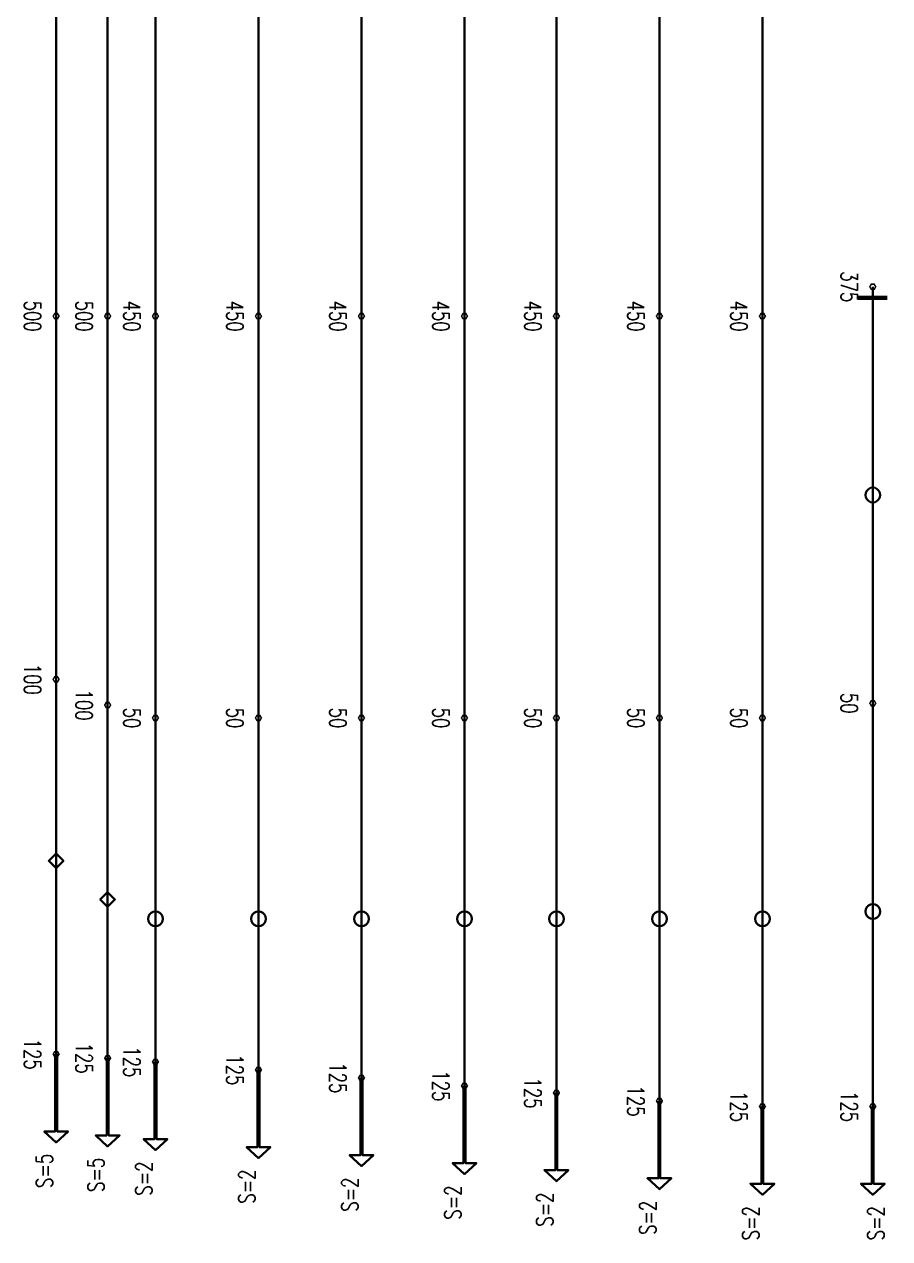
# Model space of a CAD drawing. Header units: millimetres. Extents: x 130400 to 587758, y -25561 to 40710.
# Drawn here: x 508767 to 520530, y 6652 to 23170 of the extents above; entities that cross this region are included whole.
import ezdxf

# ---------------------------------------------------------------- set-up
doc = ezdxf.new("R2010")
doc.units = ezdxf.units.MM
doc.layers.add('Current plane_Column', color=7, linetype='Continuous', true_color=0x4b00ff)
doc.layers.add('NDC_S-TENDON', color=6, linetype='Continuous', lineweight=35)
doc.layers.add('NDC_S_ANNO', color=7, linetype='Continuous', lineweight=20)
doc.styles.add('NDC_ANNO', font='', dxfattribs={"width": 0.8})
doc.styles.get('NDC_ANNO').set_extended_font_data('Dotum')

# ---------------------------------------------------------------- blocks, each defined once
blk = doc.blocks.new('HTB TDY')
at = {"layer": 'NDC_S-TENDON', "linetype": 'Continuous'}
for points, elevation in [([(11590, 10100, 20, 20, 0), (11570, 10135, 20, 20, 0), (11530, 10135, 20, 20, 0), (11510, 10100, 20, 20, 0), (11530, 10065, 20, 20, 0), (11570, 10065, 20, 20, 0)], 3575), ([(11590, 10100, 20, 20, 0), (11570, 10135, 20, 20, 0), (11530, 10135, 20, 20, 0), (11510, 10100, 20, 20, 0), (11530, 10065, 20, 20, 0), (11570, 10065, 20, 20, 0)], 3575), ([(490, 9700, 20, 20, 0), (470, 9735, 20, 20, 0), (430, 9735, 20, 20, 0), (410, 9700, 20, 20, 0), (430, 9665, 20, 20, 0), (470, 9665, 20, 20, 0)], 3600), ([(490, 9700, 20, 20, 0), (470, 9735, 20, 20, 0), (430, 9735, 20, 20, 0), (410, 9700, 20, 20, 0), (430, 9665, 20, 20, 0), (470, 9665, 20, 20, 0)], 3600), ([(490, 9700, 20, 20, 0), (470, 9735, 20, 20, 0), (430, 9735, 20, 20, 0), (410, 9700, 20, 20, 0), (430, 9665, 20, 20, 0), (470, 9665, 20, 20, 0)], 3600), ([(490, 9700, 20, 20, 0), (470, 9735, 20, 20, 0), (430, 9735, 20, 20, 0), (410, 9700, 20, 20, 0), (430, 9665, 20, 20, 0), (470, 9665, 20, 20, 0)], 3600), ([(1190, 9700, 20, 20, 0), (1170, 9735, 20, 20, 0), (1130, 9735, 20, 20, 0), (1110, 9700, 20, 20, 0), (1130, 9665, 20, 20, 0), (1170, 9665, 20, 20, 0)], 3600), ([(1190, 9700, 20, 20, 0), (1170, 9735, 20, 20, 0), (1130, 9735, 20, 20, 0), (1110, 9700, 20, 20, 0), (1130, 9665, 20, 20, 0), (1170, 9665, 20, 20, 0)], 3600), ([(1190, 9700, 20, 20, 0), (1170, 9735, 20, 20, 0), (1130, 9735, 20, 20, 0), (1110, 9700, 20, 20, 0), (1130, 9665, 20, 20, 0), (1170, 9665, 20, 20, 0)], 3600), ([(1190, 9700, 20, 20, 0), (1170, 9735, 20, 20, 0), (1130, 9735, 20, 20, 0), (1110, 9700, 20, 20, 0), (1130, 9665, 20, 20, 0), (1170, 9665, 20, 20, 0)], 3600), ([(1840, 9700, 20, 20, 0), (1820, 9735, 20, 20, 0), (1780, 9735, 20, 20, 0), (1760, 9700, 20, 20, 0), (1780, 9665, 20, 20, 0), (1820, 9665, 20, 20, 0)], 3650), ([(1840, 9700, 20, 20, 0), (1820, 9735, 20, 20, 0), (1780, 9735, 20, 20, 0), (1760, 9700, 20, 20, 0), (1780, 9665, 20, 20, 0), (1820, 9665, 20, 20, 0)], 3650), ([(1840, 9700, 20, 20, 0), (1820, 9735, 20, 20, 0), (1780, 9735, 20, 20, 0), (1760, 9700, 20, 20, 0), (1780, 9665, 20, 20, 0), (1820, 9665, 20, 20, 0)], 3650), ([(1840, 9700, 20, 20, 0), (1820, 9735, 20, 20, 0), (1780, 9735, 20, 20, 0), (1760, 9700, 20, 20, 0), (1780, 9665, 20, 20, 0), (1820, 9665, 20, 20, 0)], 3650), ([(3240, 9700, 20, 20, 0), (3220, 9735, 20, 20, 0), (3180, 9735, 20, 20, 0), (3160, 9700, 20, 20, 0), (3180, 9665, 20, 20, 0), (3220, 9665, 20, 20, 0)], 3650), ([(3240, 9700, 20, 20, 0), (3220, 9735, 20, 20, 0), (3180, 9735, 20, 20, 0), (3160, 9700, 20, 20, 0), (3180, 9665, 20, 20, 0), (3220, 9665, 20, 20, 0)], 3650), ([(3240, 9700, 20, 20, 0), (3220, 9735, 20, 20, 0), (3180, 9735, 20, 20, 0), (3160, 9700, 20, 20, 0), (3180, 9665, 20, 20, 0), (3220, 9665, 20, 20, 0)], 3650), ([(3240, 9700, 20, 20, 0), (3220, 9735, 20, 20, 0), (3180, 9735, 20, 20, 0), (3160, 9700, 20, 20, 0), (3180, 9665, 20, 20, 0), (3220, 9665, 20, 20, 0)], 3650), ([(4640, 9700, 20, 20, 0), (4620, 9735, 20, 20, 0), (4580, 9735, 20, 20, 0), (4560, 9700, 20, 20, 0), (4580, 9665, 20, 20, 0), (4620, 9665, 20, 20, 0)], 3650), ([(4640, 9700, 20, 20, 0), (4620, 9735, 20, 20, 0), (4580, 9735, 20, 20, 0), (4560, 9700, 20, 20, 0), (4580, 9665, 20, 20, 0), (4620, 9665, 20, 20, 0)], 3650), ([(4640, 9700, 20, 20, 0), (4620, 9735, 20, 20, 0), (4580, 9735, 20, 20, 0), (4560, 9700, 20, 20, 0), (4580, 9665, 20, 20, 0), (4620, 9665, 20, 20, 0)], 3650), ([(4640, 9700, 20, 20, 0), (4620, 9735, 20, 20, 0), (4580, 9735, 20, 20, 0), (4560, 9700, 20, 20, 0), (4580, 9665, 20, 20, 0), (4620, 9665, 20, 20, 0)], 3650), ([(6040, 9700, 20, 20, 0), (6020, 9735, 20, 20, 0), (5980, 9735, 20, 20, 0), (5960, 9700, 20, 20, 0), (5980, 9665, 20, 20, 0), (6020, 9665, 20, 20, 0)], 3650), ([(6040, 9700, 20, 20, 0), (6020, 9735, 20, 20, 0), (5980, 9735, 20, 20, 0), (5960, 9700, 20, 20, 0), (5980, 9665, 20, 20, 0), (6020, 9665, 20, 20, 0)], 3650), ([(6040, 9700, 20, 20, 0), (6020, 9735, 20, 20, 0), (5980, 9735, 20, 20, 0), (5960, 9700, 20, 20, 0), (5980, 9665, 20, 20, 0), (6020, 9665, 20, 20, 0)], 3650), ([(6040, 9700, 20, 20, 0), (6020, 9735, 20, 20, 0), (5980, 9735, 20, 20, 0), (5960, 9700, 20, 20, 0), (5980, 9665, 20, 20, 0), (6020, 9665, 20, 20, 0)], 3650), ([(7290, 9700, 20, 20, 0), (7270, 9735, 20, 20, 0), (7230, 9735, 20, 20, 0), (7210, 9700, 20, 20, 0), (7230, 9665, 20, 20, 0), (7270, 9665, 20, 20, 0)], 3650), ([(7290, 9700, 20, 20, 0), (7270, 9735, 20, 20, 0), (7230, 9735, 20, 20, 0), (7210, 9700, 20, 20, 0), (7230, 9665, 20, 20, 0), (7270, 9665, 20, 20, 0)], 3650), ([(7290, 9700, 20, 20, 0), (7270, 9735, 20, 20, 0), (7230, 9735, 20, 20, 0), (7210, 9700, 20, 20, 0), (7230, 9665, 20, 20, 0), (7270, 9665, 20, 20, 0)], 3650), ([(7290, 9700, 20, 20, 0), (7270, 9735, 20, 20, 0), (7230, 9735, 20, 20, 0), (7210, 9700, 20, 20, 0), (7230, 9665, 20, 20, 0), (7270, 9665, 20, 20, 0)], 3650), ([(8690, 9700, 20, 20, 0), (8670, 9735, 20, 20, 0), (8630, 9735, 20, 20, 0), (8610, 9700, 20, 20, 0), (8630, 9665, 20, 20, 0), (8670, 9665, 20, 20, 0)], 3650), ([(8690, 9700, 20, 20, 0), (8670, 9735, 20, 20, 0), (8630, 9735, 20, 20, 0), (8610, 9700, 20, 20, 0), (8630, 9665, 20, 20, 0), (8670, 9665, 20, 20, 0)], 3650), ([(8690, 9700, 20, 20, 0), (8670, 9735, 20, 20, 0), (8630, 9735, 20, 20, 0), (8610, 9700, 20, 20, 0), (8630, 9665, 20, 20, 0), (8670, 9665, 20, 20, 0)], 3650), ([(8690, 9700, 20, 20, 0), (8670, 9735, 20, 20, 0), (8630, 9735, 20, 20, 0), (8610, 9700, 20, 20, 0), (8630, 9665, 20, 20, 0), (8670, 9665, 20, 20, 0)], 3650), ([(10090, 9700, 20, 20, 0), (10070, 9735, 20, 20, 0), (10030, 9735, 20, 20, 0), (10010, 9700, 20, 20, 0), (10030, 9665, 20, 20, 0), (10070, 9665, 20, 20, 0)], 3650), ([(10090, 9700, 20, 20, 0), (10070, 9735, 20, 20, 0), (10030, 9735, 20, 20, 0), (10010, 9700, 20, 20, 0), (10030, 9665, 20, 20, 0), (10070, 9665, 20, 20, 0)], 3650), ([(10090, 9700, 20, 20, 0), (10070, 9735, 20, 20, 0), (10030, 9735, 20, 20, 0), (10010, 9700, 20, 20, 0), (10030, 9665, 20, 20, 0), (10070, 9665, 20, 20, 0)], 3650), ([(10090, 9700, 20, 20, 0), (10070, 9735, 20, 20, 0), (10030, 9735, 20, 20, 0), (10010, 9700, 20, 20, 0), (10030, 9665, 20, 20, 0), (10070, 9665, 20, 20, 0)], 3650), ([(490, 4760, 20, 20, 0), (470, 4795, 20, 20, 0), (430, 4795, 20, 20, 0), (410, 4760, 20, 20, 0), (430, 4725, 20, 20, 0), (470, 4725, 20, 20, 0)], 3200), ([(490, 4760, 20, 20, 0), (470, 4795, 20, 20, 0), (430, 4795, 20, 20, 0), (410, 4760, 20, 20, 0), (430, 4725, 20, 20, 0), (470, 4725, 20, 20, 0)], 3200), ([(11590, 4435, 20, 20, 0), (11570, 4470, 20, 20, 0), (11530, 4470, 20, 20, 0), (11510, 4435, 20, 20, 0), (11530, 4400, 20, 20, 0), (11570, 4400, 20, 20, 0)], 3500), ([(11590, 4435, 20, 20, 0), (11570, 4470, 20, 20, 0), (11530, 4470, 20, 20, 0), (11510, 4435, 20, 20, 0), (11530, 4400, 20, 20, 0), (11570, 4400, 20, 20, 0)], 3500), ([(1190, 4410, 20, 20, 0), (1170, 4445, 20, 20, 0), (1130, 4445, 20, 20, 0), (1110, 4410, 20, 20, 0), (1130, 4375, 20, 20, 0), (1170, 4375, 20, 20, 0)], 3200), ([(1190, 4410, 20, 20, 0), (1170, 4445, 20, 20, 0), (1130, 4445, 20, 20, 0), (1110, 4410, 20, 20, 0), (1130, 4375, 20, 20, 0), (1170, 4375, 20, 20, 0)], 3200), ([(1840, 4235, 20, 20, 0), (1820, 4270, 20, 20, 0), (1780, 4270, 20, 20, 0), (1760, 4235, 20, 20, 0), (1780, 4200, 20, 20, 0), (1820, 4200, 20, 20, 0)], 3500), ([(1840, 4235, 20, 20, 0), (1820, 4270, 20, 20, 0), (1780, 4270, 20, 20, 0), (1760, 4235, 20, 20, 0), (1780, 4200, 20, 20, 0), (1820, 4200, 20, 20, 0)], 3500), ([(3240, 4235, 20, 20, 0), (3220, 4270, 20, 20, 0), (3180, 4270, 20, 20, 0), (3160, 4235, 20, 20, 0), (3180, 4200, 20, 20, 0), (3220, 4200, 20, 20, 0)], 3500), ([(3240, 4235, 20, 20, 0), (3220, 4270, 20, 20, 0), (3180, 4270, 20, 20, 0), (3160, 4235, 20, 20, 0), (3180, 4200, 20, 20, 0), (3220, 4200, 20, 20, 0)], 3500), ([(4640, 4235, 20, 20, 0), (4620, 4270, 20, 20, 0), (4580, 4270, 20, 20, 0), (4560, 4235, 20, 20, 0), (4580, 4200, 20, 20, 0), (4620, 4200, 20, 20, 0)], 3500), ([(4640, 4235, 20, 20, 0), (4620, 4270, 20, 20, 0), (4580, 4270, 20, 20, 0), (4560, 4235, 20, 20, 0), (4580, 4200, 20, 20, 0), (4620, 4200, 20, 20, 0)], 3500), ([(6040, 4235, 20, 20, 0), (6020, 4270, 20, 20, 0), (5980, 4270, 20, 20, 0), (5960, 4235, 20, 20, 0), (5980, 4200, 20, 20, 0), (6020, 4200, 20, 20, 0)], 3500), ([(6040, 4235, 20, 20, 0), (6020, 4270, 20, 20, 0), (5980, 4270, 20, 20, 0), (5960, 4235, 20, 20, 0), (5980, 4200, 20, 20, 0), (6020, 4200, 20, 20, 0)], 3500), ([(7290, 4235, 20, 20, 0), (7270, 4270, 20, 20, 0), (7230, 4270, 20, 20, 0), (7210, 4235, 20, 20, 0), (7230, 4200, 20, 20, 0), (7270, 4200, 20, 20, 0)], 3500), ([(7290, 4235, 20, 20, 0), (7270, 4270, 20, 20, 0), (7230, 4270, 20, 20, 0), (7210, 4235, 20, 20, 0), (7230, 4200, 20, 20, 0), (7270, 4200, 20, 20, 0)], 3500), ([(8690, 4235, 20, 20, 0), (8670, 4270, 20, 20, 0), (8630, 4270, 20, 20, 0), (8610, 4235, 20, 20, 0), (8630, 4200, 20, 20, 0), (8670, 4200, 20, 20, 0)], 3500), ([(8690, 4235, 20, 20, 0), (8670, 4270, 20, 20, 0), (8630, 4270, 20, 20, 0), (8610, 4235, 20, 20, 0), (8630, 4200, 20, 20, 0), (8670, 4200, 20, 20, 0)], 3500), ([(10090, 4235, 20, 20, 0), (10070, 4270, 20, 20, 0), (10030, 4270, 20, 20, 0), (10010, 4235, 20, 20, 0), (10030, 4200, 20, 20, 0), (10070, 4200, 20, 20, 0)], 3500), ([(10090, 4235, 20, 20, 0), (10070, 4270, 20, 20, 0), (10030, 4270, 20, 20, 0), (10010, 4235, 20, 20, 0), (10030, 4200, 20, 20, 0), (10070, 4200, 20, 20, 0)], 3500), ([(490, -338, 20, 20, 0), (470, -304, 20, 20, 0), (430, -304, 20, 20, 0), (410, -338, 20, 20, 0), (430, -373, 20, 20, 0), (470, -373, 20, 20, 0)], 3575), ([(490, -338, 20, 20, 0), (470, -304, 20, 20, 0), (430, -304, 20, 20, 0), (410, -338, 20, 20, 0), (430, -373, 20, 20, 0), (470, -373, 20, 20, 0)], 3575), ([(1190, -393, 20, 20, 0), (1170, -358, 20, 20, 0), (1130, -358, 20, 20, 0), (1110, -393, 20, 20, 0), (1130, -427, 20, 20, 0), (1170, -427, 20, 20, 0)], 3575), ([(1190, -393, 20, 20, 0), (1170, -358, 20, 20, 0), (1130, -358, 20, 20, 0), (1110, -393, 20, 20, 0), (1130, -427, 20, 20, 0), (1170, -427, 20, 20, 0)], 3575), ([(1840, -443, 20, 20, 0), (1820, -409, 20, 20, 0), (1780, -409, 20, 20, 0), (1760, -443, 20, 20, 0), (1780, -478, 20, 20, 0), (1820, -478, 20, 20, 0)], 3575), ([(1840, -443, 20, 20, 0), (1820, -409, 20, 20, 0), (1780, -409, 20, 20, 0), (1760, -443, 20, 20, 0), (1780, -478, 20, 20, 0), (1820, -478, 20, 20, 0)], 3575), ([(3240, -552, 20, 20, 0), (3220, -518, 20, 20, 0), (3180, -518, 20, 20, 0), (3160, -552, 20, 20, 0), (3180, -587, 20, 20, 0), (3220, -587, 20, 20, 0)], 3575), ([(3240, -552, 20, 20, 0), (3220, -518, 20, 20, 0), (3180, -518, 20, 20, 0), (3160, -552, 20, 20, 0), (3180, -587, 20, 20, 0), (3220, -587, 20, 20, 0)], 3575), ([(4640, -661, 20, 20, 0), (4620, -626, 20, 20, 0), (4580, -626, 20, 20, 0), (4560, -661, 20, 20, 0), (4580, -696, 20, 20, 0), (4620, -696, 20, 20, 0)], 3575), ([(4640, -661, 20, 20, 0), (4620, -626, 20, 20, 0), (4580, -626, 20, 20, 0), (4560, -661, 20, 20, 0), (4580, -696, 20, 20, 0), (4620, -696, 20, 20, 0)], 3575), ([(6040, -770, 20, 20, 0), (6020, -735, 20, 20, 0), (5980, -735, 20, 20, 0), (5960, -770, 20, 20, 0), (5980, -805, 20, 20, 0), (6020, -805, 20, 20, 0)], 3575), ([(6040, -770, 20, 20, 0), (6020, -735, 20, 20, 0), (5980, -735, 20, 20, 0), (5960, -770, 20, 20, 0), (5980, -805, 20, 20, 0), (6020, -805, 20, 20, 0)], 3575), ([(7290, -866, 20, 20, 0), (7270, -831, 20, 20, 0), (7230, -831, 20, 20, 0), (7210, -866, 20, 20, 0), (7230, -900, 20, 20, 0), (7270, -900, 20, 20, 0)], 3575), ([(7290, -866, 20, 20, 0), (7270, -831, 20, 20, 0), (7230, -831, 20, 20, 0), (7210, -866, 20, 20, 0), (7230, -900, 20, 20, 0), (7270, -900, 20, 20, 0)], 3575), ([(8690, -976, 20, 20, 0), (8670, -941, 20, 20, 0), (8630, -941, 20, 20, 0), (8610, -976, 20, 20, 0), (8630, -1011, 20, 20, 0), (8670, -1011, 20, 20, 0)], 3575), ([(8690, -976, 20, 20, 0), (8670, -941, 20, 20, 0), (8630, -941, 20, 20, 0), (8610, -976, 20, 20, 0), (8630, -1011, 20, 20, 0), (8670, -1011, 20, 20, 0)], 3575), ([(10090, -1050, 20, 20, 0), (10070, -1015, 20, 20, 0), (10030, -1015, 20, 20, 0), (10010, -1050, 20, 20, 0), (10030, -1085, 20, 20, 0), (10070, -1085, 20, 20, 0)], 3575), ([(10090, -1050, 20, 20, 0), (10070, -1015, 20, 20, 0), (10030, -1015, 20, 20, 0), (10010, -1050, 20, 20, 0), (10030, -1085, 20, 20, 0), (10070, -1085, 20, 20, 0)], 3575), ([(11590, -1050, 20, 20, 0), (11570, -1015, 20, 20, 0), (11530, -1015, 20, 20, 0), (11510, -1050, 20, 20, 0), (11530, -1085, 20, 20, 0), (11570, -1085, 20, 20, 0)], 3575), ([(11590, -1050, 20, 20, 0), (11570, -1015, 20, 20, 0), (11530, -1015, 20, 20, 0), (11510, -1050, 20, 20, 0), (11530, -1085, 20, 20, 0), (11570, -1085, 20, 20, 0)], 3575)]:
    blk.add_lwpolyline(points, format="xyseb", close=True, dxfattribs=dict(at, elevation=elevation))
at = {"layer": 'NDC_S-TENDON', "linetype": 'Continuous', "elevation": 3575}
blk.add_lwpolyline([(11750, 9950, 60, 60, 0), (11350, 9950, 60, 60, 0)], format="xyseb", dxfattribs=at)
at = {"layer": 'NDC_S-TENDON', "linetype": 'Continuous'}
for points, elevation in [([(11550, 7167), (11581, 7172), (11609, 7187), (11631, 7209), (11645, 7237), (11650, 7267), (11645, 7298), (11631, 7326), (11609, 7348), (11581, 7363), (11550, 7367), (11519, 7363), (11491, 7348), (11469, 7326), (11455, 7298), (11450, 7267), (11455, 7237), (11469, 7209), (11491, 7187), (11519, 7172), (11550, 7167)], 3532), ([(450, 2190), (550, 2290), (450, 2390), (350, 2290), (450, 2190)], 3362), ([(1150, 1665), (1250, 1765), (1150, 1865), (1050, 1765), (1150, 1665)], 3363), ([(11550, 1502), (11581, 1507), (11609, 1522), (11631, 1544), (11645, 1572), (11650, 1602), (11645, 1633), (11631, 1661), (11609, 1683), (11581, 1698), (11550, 1702), (11519, 1698), (11491, 1683), (11469, 1661), (11455, 1633), (11450, 1602), (11455, 1572), (11469, 1544), (11491, 1522), (11519, 1507), (11550, 1502)], 3532), ([(1800, 1402), (1831, 1407), (1859, 1422), (1881, 1444), (1895, 1472), (1900, 1502), (1895, 1533), (1881, 1561), (1859, 1583), (1831, 1598), (1800, 1602), (1769, 1598), (1741, 1583), (1719, 1561), (1705, 1533), (1700, 1502), (1705, 1472), (1719, 1444), (1741, 1422), (1769, 1407), (1800, 1402)], 3532), ([(3200, 1402), (3231, 1407), (3259, 1422), (3281, 1444), (3295, 1472), (3300, 1502), (3295, 1533), (3281, 1561), (3259, 1583), (3231, 1598), (3200, 1602), (3169, 1598), (3141, 1583), (3119, 1561), (3105, 1533), (3100, 1502), (3105, 1472), (3119, 1444), (3141, 1422), (3169, 1407), (3200, 1402)], 3532), ([(4600, 1402), (4631, 1407), (4659, 1422), (4681, 1444), (4695, 1472), (4700, 1502), (4695, 1533), (4681, 1561), (4659, 1583), (4631, 1598), (4600, 1602), (4569, 1598), (4541, 1583), (4519, 1561), (4505, 1533), (4500, 1502), (4505, 1472), (4519, 1444), (4541, 1422), (4569, 1407), (4600, 1402)], 3532), ([(6000, 1402), (6031, 1407), (6059, 1422), (6081, 1444), (6095, 1472), (6100, 1502), (6095, 1533), (6081, 1561), (6059, 1583), (6031, 1598), (6000, 1602), (5969, 1598), (5941, 1583), (5919, 1561), (5905, 1533), (5900, 1502), (5905, 1472), (5919, 1444), (5941, 1422), (5969, 1407), (6000, 1402)], 3532), ([(7250, 1402), (7281, 1407), (7309, 1422), (7331, 1444), (7345, 1472), (7350, 1502), (7345, 1533), (7331, 1561), (7309, 1583), (7281, 1598), (7250, 1602), (7219, 1598), (7191, 1583), (7169, 1561), (7155, 1533), (7150, 1502), (7155, 1472), (7169, 1444), (7191, 1422), (7219, 1407), (7250, 1402)], 3533), ([(8650, 1402), (8681, 1407), (8709, 1422), (8731, 1444), (8745, 1472), (8750, 1502), (8745, 1533), (8731, 1561), (8709, 1583), (8681, 1598), (8650, 1602), (8619, 1598), (8591, 1583), (8569, 1561), (8555, 1533), (8550, 1502), (8555, 1472), (8569, 1444), (8591, 1422), (8619, 1407), (8650, 1402)], 3533), ([(10050, 1402), (10081, 1407), (10109, 1422), (10131, 1444), (10145, 1472), (10150, 1502), (10145, 1533), (10131, 1561), (10109, 1583), (10081, 1598), (10050, 1602), (10019, 1598), (9991, 1583), (9969, 1561), (9955, 1533), (9950, 1502), (9955, 1472), (9969, 1444), (9991, 1422), (10019, 1407), (10050, 1402)], 3532), ([(438, -338), (438, -1388), (288, -1388), (450, -1538), (612, -1388), (462, -1388), (462, -338)], 3575), ([(1138, -393), (1138, -1443), (988, -1443), (1150, -1593), (1312, -1443), (1162, -1443), (1162, -393)], 3575), ([(1788, -443), (1788, -1493), (1638, -1493), (1800, -1643), (1962, -1493), (1812, -1493), (1812, -443)], 3575), ([(3188, -552), (3188, -1602), (3038, -1602), (3200, -1752), (3362, -1602), (3212, -1602), (3212, -552)], 3575), ([(4588, -661), (4588, -1711), (4438, -1711), (4600, -1861), (4762, -1711), (4612, -1711), (4612, -661)], 3575), ([(5988, -770), (5988, -1820), (5838, -1820), (6000, -1970), (6162, -1820), (6012, -1820), (6012, -770)], 3575), ([(7238, -866), (7238, -1916), (7088, -1916), (7250, -2066), (7412, -1916), (7262, -1916), (7262, -866)], 3575), ([(8638, -976), (8638, -2026), (8488, -2026), (8650, -2176), (8812, -2026), (8662, -2026), (8662, -976)], 3575), ([(10038, -1050), (10038, -2100), (9888, -2100), (10050, -2250), (10212, -2100), (10062, -2100), (10062, -1050)], 3575), ([(11538, -1050), (11538, -2100), (11388, -2100), (11550, -2250), (11712, -2100), (11562, -2100), (11562, -1050)], 3575)]:
    blk.add_lwpolyline(points, close=True, dxfattribs=dict(at, elevation=elevation))
for points in [[(450, 9700, 3600), (450, 10300, 3582), (450, 10900, 3529), (450, 11500, 3440), (450, 12175, 3335), (450, 12850, 3260), (450, 13525, 3215), (450, 14200, 3200), (450, 14875, 3215), (450, 15550, 3260), (450, 16225, 3335), (450, 16900, 3440), (450, 17500, 3529), (450, 18100, 3582), (450, 18700, 3600)], [(1150, 9700, 3600), (1150, 10300, 3582), (1150, 10900, 3529), (1150, 11500, 3440), (1150, 12175, 3335), (1150, 12850, 3260), (1150, 13525, 3215), (1150, 14200, 3200), (1150, 14875, 3215), (1150, 15550, 3260), (1150, 16225, 3335), (1150, 16900, 3440), (1150, 17500, 3529), (1150, 18100, 3582), (1150, 18700, 3600)], [(1800, 9700, 3650), (1800, 10300, 3643), (1800, 10900, 3623), (1800, 11500, 3590), (1800, 12175, 3551), (1800, 12850, 3522), (1800, 13525, 3506), (1800, 14200, 3500), (1800, 14875, 3506), (1800, 15550, 3522), (1800, 16225, 3551), (1800, 16900, 3590), (1800, 17500, 3623), (1800, 18100, 3643), (1800, 18700, 3650)], [(3200, 9700, 3650), (3200, 10300, 3643), (3200, 10900, 3623), (3200, 11500, 3590), (3200, 12175, 3551), (3200, 12850, 3522), (3200, 13525, 3506), (3200, 14200, 3500), (3200, 14875, 3506), (3200, 15550, 3522), (3200, 16225, 3551), (3200, 16900, 3590), (3200, 17500, 3623), (3200, 18100, 3643), (3200, 18700, 3650)], [(4600, 9700, 3650), (4600, 10300, 3643), (4600, 10900, 3623), (4600, 11500, 3590), (4600, 12175, 3551), (4600, 12850, 3522), (4600, 13525, 3506), (4600, 14200, 3500), (4600, 14875, 3506), (4600, 15550, 3522), (4600, 16225, 3551), (4600, 16900, 3590), (4600, 17500, 3623), (4600, 18100, 3643), (4600, 18700, 3650)], [(6000, 9700, 3650), (6000, 10300, 3643), (6000, 10900, 3623), (6000, 11500, 3590), (6000, 12175, 3551), (6000, 12850, 3522), (6000, 13525, 3506), (6000, 14200, 3500), (6000, 14875, 3506), (6000, 15550, 3522), (6000, 16225, 3551), (6000, 16900, 3590), (6000, 17500, 3623), (6000, 18100, 3643), (6000, 18700, 3650)], [(7250, 9700, 3650), (7250, 10300, 3643), (7250, 10900, 3623), (7250, 11500, 3590), (7250, 12175, 3551), (7250, 12850, 3522), (7250, 13525, 3506), (7250, 14200, 3500), (7250, 14875, 3506), (7250, 15550, 3522), (7250, 16225, 3551), (7250, 16900, 3590), (7250, 17500, 3623), (7250, 18100, 3643), (7250, 18700, 3650)], [(8650, 9700, 3650), (8650, 10300, 3643), (8650, 10900, 3623), (8650, 11500, 3590), (8650, 12175, 3551), (8650, 12850, 3522), (8650, 13525, 3506), (8650, 14200, 3500), (8650, 14875, 3506), (8650, 15550, 3522), (8650, 16225, 3551), (8650, 16900, 3590), (8650, 17500, 3623), (8650, 18100, 3643), (8650, 18700, 3650)], [(10050, 9700, 3650), (10050, 10300, 3643), (10050, 10900, 3623), (10050, 11500, 3590), (10050, 12175, 3551), (10050, 12850, 3522), (10050, 13525, 3506), (10050, 14200, 3500), (10050, 14875, 3506), (10050, 15550, 3522), (10050, 16225, 3551), (10050, 16900, 3590), (10050, 17500, 3623), (10050, 18100, 3643), (10050, 18700, 3650)], [(11550, -1050, 0), (11550, -475, 3572), (11550, 281, 3562), (11550, 1036, 3545), (11550, 2169, 3520), (11550, 3302, 3505), (11550, 4435, 3500), (11550, 5568, 3505), (11550, 6701, 3520), (11550, 7834, 3545), (11550, 8589, 3562), (11550, 9345, 3572), (11550, 10100, 3575)], [(450, -338, 3562), (450, 479, 3558), (450, 1137, 3508), (450, 1796, 3425), (450, 2784, 3300), (450, 3772, 3225), (450, 4760, 3200), (450, 5748, 3227), (450, 6736, 3307), (450, 7724, 3440), (450, 8383, 3529), (450, 9041, 3582), (450, 9700, 3600)], [(1150, -393, 3559), (1150, -175, 3558), (1150, 531, 3508), (1150, 1236, 3425), (1150, 2294, 3300), (1150, 3352, 3225), (1150, 4410, 3200), (1150, 5468, 3227), (1150, 6526, 3307), (1150, 7584, 3440), (1150, 8289, 3529), (1150, 8995, 3582), (1150, 9700, 3600)], [(1800, -443, 3571), (1800, -501, 3572), (1800, 227, 3562), (1800, 956, 3545), (1800, 2049, 3520), (1800, 3142, 3505), (1800, 4235, 3500), (1800, 5328, 3510), (1800, 6421, 3540), (1800, 7514, 3590), (1800, 8243, 3623), (1800, 8971, 3643), (1800, 9700, 3650)], [(3200, -552, 3572), (3200, -501, 3572), (3200, 227, 3562), (3200, 956, 3545), (3200, 2049, 3520), (3200, 3142, 3505), (3200, 4235, 3500), (3200, 5328, 3510), (3200, 6421, 3540), (3200, 7514, 3590), (3200, 8243, 3623), (3200, 8971, 3643), (3200, 9700, 3650)], [(4600, -661, 3572), (4600, -501, 3572), (4600, 227, 3562), (4600, 956, 3545), (4600, 2049, 3520), (4600, 3142, 3505), (4600, 4235, 3500), (4600, 5328, 3510), (4600, 6421, 3540), (4600, 7514, 3590), (4600, 8243, 3623), (4600, 8971, 3643), (4600, 9700, 3650)], [(6000, -770, 3573), (6000, -501, 3572), (6000, 227, 3562), (6000, 956, 3545), (6000, 2049, 3520), (6000, 3142, 3505), (6000, 4235, 3500), (6000, 5328, 3510), (6000, 6421, 3540), (6000, 7514, 3590), (6000, 8243, 3623), (6000, 8971, 3643), (6000, 9700, 3650)], [(7250, -866, 3573), (7250, -501, 3572), (7250, 227, 3562), (7250, 956, 3545), (7250, 2049, 3520), (7250, 3142, 3505), (7250, 4235, 3500), (7250, 5328, 3510), (7250, 6421, 3540), (7250, 7514, 3590), (7250, 8243, 3623), (7250, 8971, 3643), (7250, 9700, 3650)], [(8650, -976, 3574), (8650, -501, 3572), (8650, 227, 3562), (8650, 956, 3545), (8650, 2049, 3520), (8650, 3142, 3505), (8650, 4235, 3500), (8650, 5328, 3510), (8650, 6421, 3540), (8650, 7514, 3590), (8650, 8243, 3623), (8650, 8971, 3643), (8650, 9700, 3650)], [(10050, -1050, 3574), (10050, -501, 3572), (10050, 227, 3562), (10050, 956, 3545), (10050, 2049, 3520), (10050, 3142, 3505), (10050, 4235, 3500), (10050, 5328, 3510), (10050, 6421, 3540), (10050, 7514, 3590), (10050, 8243, 3623), (10050, 8971, 3643), (10050, 9700, 3650)]]:
    blk.add_polyline3d(points, dxfattribs=at)
at = {"layer": 'NDC_S_ANNO', "linetype": 'Continuous', "char_height": 225, "attachment_point": 5, "line_spacing_factor": 0.75, "style": 'NDC_ANNO'}
for s, insert, rotation in [('\\FSTANDARD.shx;375', (11230, 10100, 3575), 270), ('\\FSTANDARD.shx;500', (130, 9700, 3600), 269.9996), ('\\FSTANDARD.shx;500', (830, 9700, 3600), 269.9996), ('\\FSTANDARD.shx;450', (1480, 9700, 3650), 269.9996), ('\\FSTANDARD.shx;450', (2880, 9700, 3650), 269.9996), ('\\FSTANDARD.shx;450', (4280, 9700, 3650), 269.9996), ('\\FSTANDARD.shx;450', (5680, 9700, 3650), 269.9996), ('\\FSTANDARD.shx;450', (6930, 9700, 3650), 269.9996), ('\\FSTANDARD.shx;450', (8330, 9700, 3650), 269.9996), ('\\FSTANDARD.shx;450', (9730, 9700, 3650), 269.9996), ('\\FSTANDARD.shx;100', (130, 4760, 3200), 270), ('\\FSTANDARD.shx;100', (830, 4410, 3200), 269.9995), ('\\FSTANDARD.shx;50', (11230, 4435, 3500), 270), ('\\FSTANDARD.shx;50', (1480, 4235, 3500), 269.9993), ('\\FSTANDARD.shx;50', (2880, 4235, 3500), 269.9993), ('\\FSTANDARD.shx;50', (4280, 4235, 3500), 269.9993), ('\\FSTANDARD.shx;50', (5680, 4235, 3500), 269.9993), ('\\FSTANDARD.shx;50', (6930, 4235, 3500), 269.9993), ('\\FSTANDARD.shx;50', (8330, 4235, 3500), 269.9993), ('\\FSTANDARD.shx;50', (9730, 4235, 3500), 269.9993), ('\\FSTANDARD.shx;125', (130, -338, 3562), 270), ('\\FSTANDARD.shx;125', (830, -393, 3559), 269.9995), ('\\FSTANDARD.shx;125', (1480, -443, 3571), 269.9993), ('\\FSTANDARD.shx;125', (2880, -552, 3572), 269.9993), ('\\FSTANDARD.shx;125', (4280, -661, 3572), 269.9993), ('\\FSTANDARD.shx;125', (5680, -770, 3573), 269.9993), ('\\FSTANDARD.shx;125', (6930, -866, 3573), 269.9993), ('\\FSTANDARD.shx;125', (8330, -976, 3574), 269.9993), ('\\FSTANDARD.shx;125', (9730, -1050, 3574), 269.9993), ('\\FSTANDARD.shx;125', (11230, -1050), 270), ('\\FSTANDARD.shx;S=5', (292, -1926, 3687), 90), ('\\FSTANDARD.shx;S=5', (992, -1980, 3684), 89.9995), ('\\FSTANDARD.shx;S=2', (1642, -2031, 3696), 89.9993), ('\\FSTANDARD.shx;S=2', (3042, -2140, 3697), 89.9993), ('\\FSTANDARD.shx;S=2', (4442, -2249, 3697), 89.9993), ('\\FSTANDARD.shx;S=2', (5842, -2357, 3698), 89.9993), ('\\FSTANDARD.shx;S=2', (7092, -2453, 3698), 89.9993), ('\\FSTANDARD.shx;S=2', (8492, -2564, 3699), 89.9993), ('\\FSTANDARD.shx;S=2', (9892, -2638, 3699), 89.9993), ('\\FSTANDARD.shx;S=2', (11593, -2638, 125), 90)]:
    blk.add_mtext(s, dxfattribs=dict(at, insert=insert, rotation=rotation))

msp = doc.modelspace()

# ---------------------------------------------------------------- block references
at = {"layer": 'Current plane_Column'}
msp.add_blockref('HTB TDY', (508750, 9500), dxfattribs=at)

doc.saveas('drawing.dxf')
